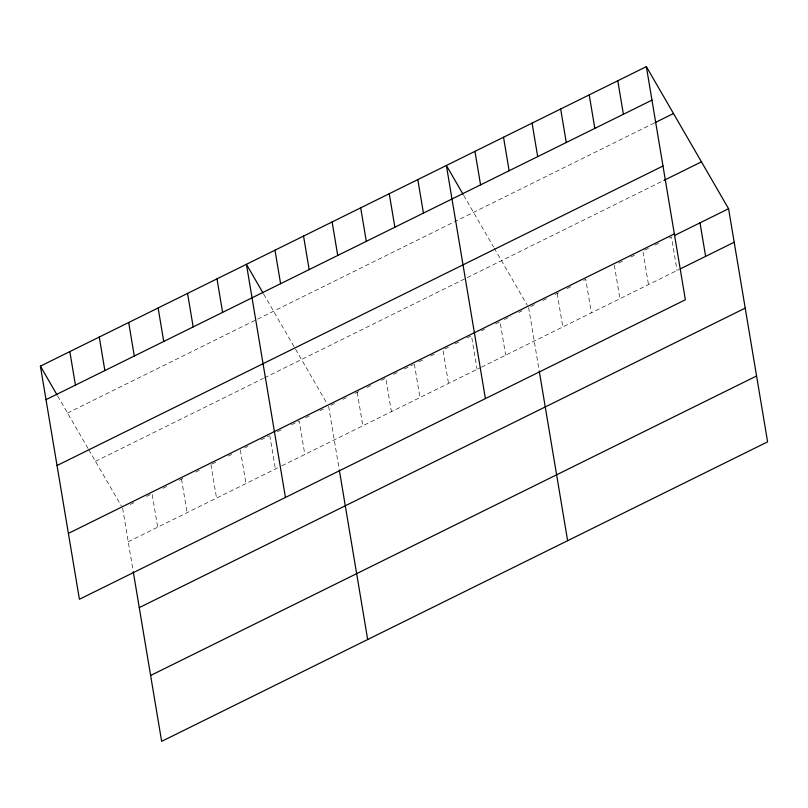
<?xml version="1.0" encoding="UTF-8"?>
<svg xmlns="http://www.w3.org/2000/svg" width="808" height="808" viewBox="0 0 808 808"><rect width="100%" height="100%" fill="white"/><g stroke="black" fill="none" stroke-linecap="round" stroke-linejoin="round"><path stroke-width="0.61" stroke-dasharray="4.04 3.03" d="M67.539 413.039L653.712 123.301M95.495 461.348L263.368 378.376M264.458 377.831L664.095 180.305M130.26 504.465L135.714 501.768M146.612 496.385L152.066 493.688L157.671 527.19M162.963 488.305L168.417 485.608M179.315 480.215L184.769 477.528M195.667 472.135L201.121 469.438M212.019 464.055L217.473 461.358M228.371 455.975L231.643 454.359M244.723 447.895L247.995 446.279M261.075 439.805L268.7 436.037M277.427 431.724L282.871 429.028M291.597 424.725L299.223 420.948L304.828 454.46M305.767 417.716L311.211 415.019M319.938 410.716L323.21 409.101M330.856 405.313L335.249 403.142M342.935 399.344L346.238 397.718M355.025 393.365L360.519 390.658M367.115 387.396L372.609 384.679M381.396 380.336L385.79 378.164L391.395 411.666M393.476 374.356L398.97 371.65M404.465 368.933L413.262 364.59M418.756 361.873L423.15 359.701M430.836 355.894L434.128 354.268M448.42 347.208L442.925 349.925L448.531 383.426M455.005 343.945L460.499 341.239M467.095 337.976L471.488 335.805L477.094 369.306M481.376 330.916L484.679 329.29M495.658 323.856L500.051 321.685L505.667 355.187M504.455 319.514L511.04 316.251M518.736 312.454L522.029 310.817M530.816 306.474L536.31 303.757M542.905 300.505L548.4 297.788M554.995 294.526L560.489 291.819M567.075 288.557L572.569 285.84M583.558 280.406L585.76 279.326L591.365 312.827M618.716 263.034L624.21 260.317M630.806 257.055L636.3 254.338M648.38 248.369L642.885 251.086L648.491 284.588M654.975 245.107L660.469 242.4M669.256 238.047L671.458 236.966L677.064 270.468M128.24 541.744L280.851 466.307M281.941 465.772L480.396 367.68M481.487 367.135L679.255 269.387M463.661 195.314L493.587 247.026M494.193 248.076L527.392 305.434M263.691 294.152L327.422 404.273M57.671 395.991L88.203 448.743M88.809 449.793L121.402 506.101M614.322 265.206L619.928 298.707M557.187 293.445L562.792 326.947M528.624 307.565L539.037 369.811M414.353 364.044L419.968 397.546M357.227 392.284L362.832 425.786M328.654 406.404L339.077 468.65M269.791 435.502L275.397 469.004M240.36 450.046L245.965 483.548M210.928 464.59L216.534 498.102M181.497 479.144L187.102 512.646M122.634 508.232L133.047 570.488"/><path stroke-width="1.21" d="M646.36 66.64L685.366 299.768L79.416 599.273L40.4 366.145L646.36 66.64L728.584 208.727L767.6 441.855L161.64 741.36L133.249 571.68M46.005 399.657L651.965 100.142M654.813 122.755L673.488 113.524M57.035 465.529L662.984 166.014M664.095 180.305L701.455 161.832M68.387 533.401L674.347 233.886M674.751 235.34L728.584 208.727M680.356 268.842L734.199 242.228M139.259 607.616L745.218 308.101M150.621 675.488L756.581 375.973M463.045 194.253L446.39 165.478L485.406 398.607M263.075 293.092L246.43 264.317L285.436 497.445M40.4 366.145L57.055 394.92M700.021 222.846L705.626 256.348M617.787 80.76L623.392 114.261M589.224 94.879L594.829 128.381M560.661 108.999L566.267 142.501M532.088 123.119L537.694 156.621M503.525 137.239L509.131 170.741M539.239 371.013L567.63 540.693M474.952 151.359L480.568 184.86M417.827 179.598L423.432 213.1M389.254 193.718L394.87 227.22M360.691 207.838L366.297 241.339M332.128 221.958L337.734 255.459M303.555 236.077L309.161 269.579M339.279 469.852L367.67 639.532M274.993 250.197L280.598 283.699M216.988 278.861L222.604 312.373M187.557 293.415L193.173 326.917M158.126 307.959L163.731 341.461M128.694 322.503L134.3 356.015M99.263 337.057L104.868 370.559M69.831 351.601L75.437 385.103"/></g></svg>
